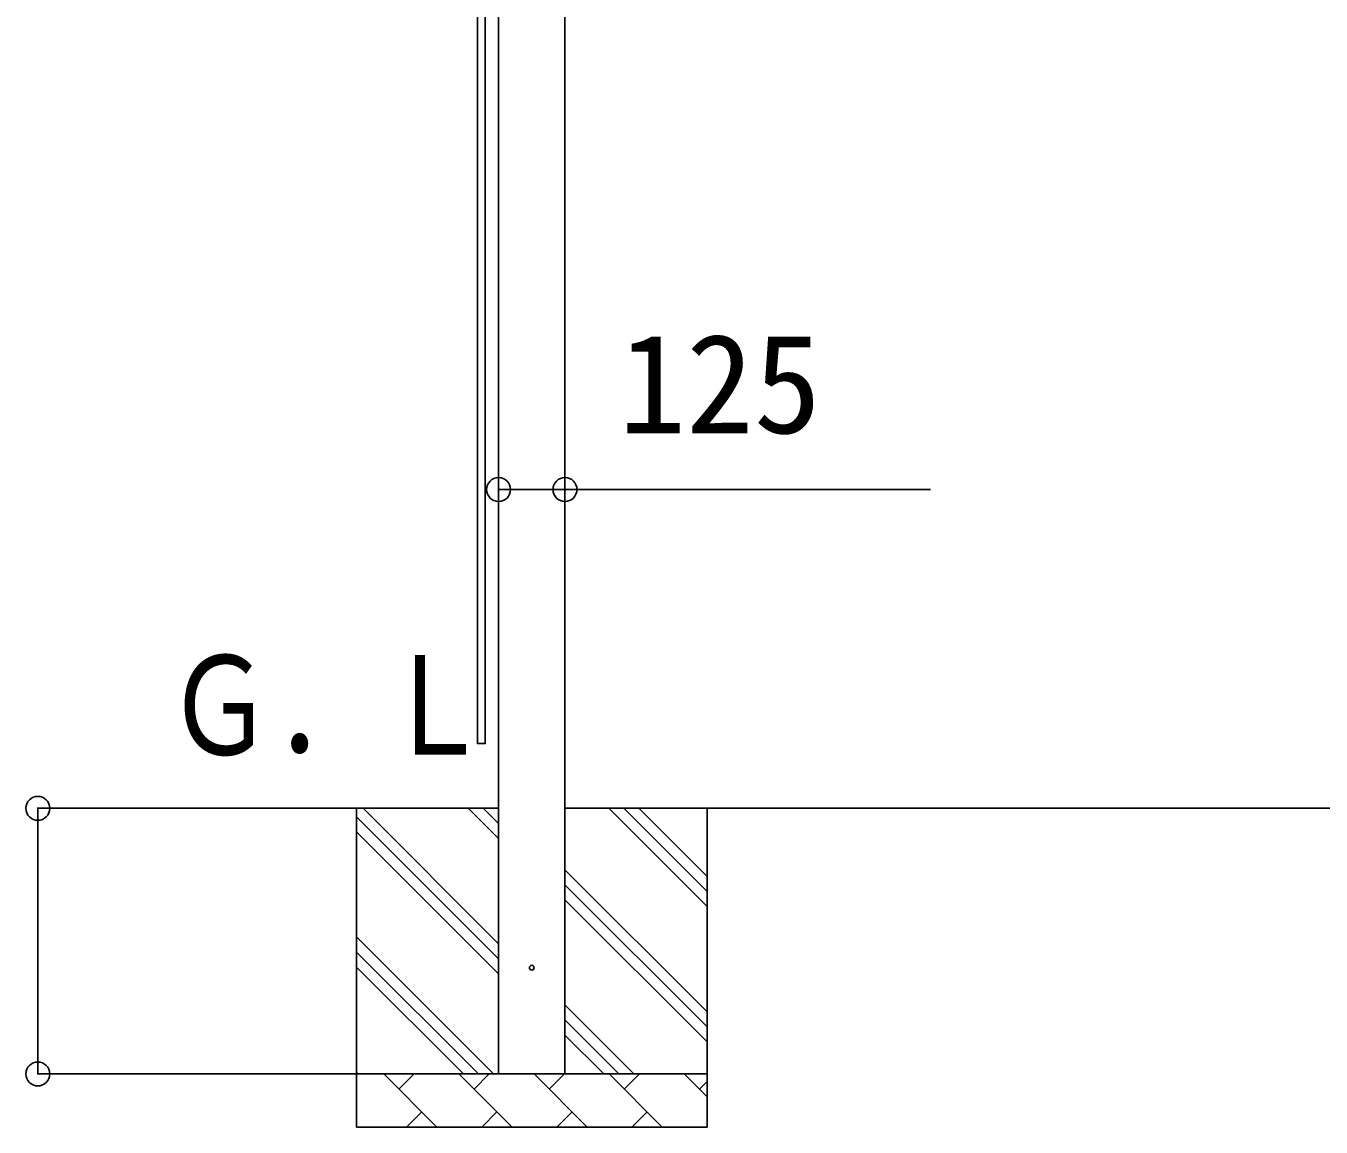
# Model space of a CAD drawing. Units: millimetres, scale not verified. Extents: x -13125 to 13125, y -19494 to 19412.
# Drawn here: x -7748 to -5309, y 9156 to 11229 of the extents above; entities that cross this region are included whole.
import ezdxf
from ezdxf.enums import TextEntityAlignment as Align

# ---------------------------------------------------------------- set-up
doc = ezdxf.new("R2010")
doc.units = ezdxf.units.MM
doc.header["$LTSCALE"] = 70
doc.layers.add('0-5_YKK_A1', color=4, linetype='Continuous')
doc.layers.add('0-6_YKK_D', color=6, linetype='Continuous')
doc.styles.add('ＭＳ ゴシック', font='')
doc.styles.get('ＭＳ ゴシック').set_extended_font_data('MS Gothic')

msp = doc.modelspace()

# ---------------------------------------------------------------- linework, layer by layer
at = {"layer": '0-5_YKK_A1'}
for p, q in [((-6857.5, 9756), (-7234.1, 9756)), ((-7125, 9756), (-7125, 9156)), ((-6857.5, 9500.9), (-7112.6, 9756)), ((-6857.5, 9698.89), (-6914.61, 9756)), ((-6857.5, 9727.18), (-6886.32, 9756)), ((-3384.5, 9756), (-6732.5, 9756)), ((-6465, 9570.95), (-6650.05, 9756)), ((-6465, 9599.23), (-6621.77, 9756)), ((-6465, 9627.52), (-6593.48, 9756)), ((-6465, 9756), (-6465, 9156)), ((-6857.5, 9472.62), (-7125, 9740.12)), ((-6857.5, 9444.33), (-7125, 9711.83)), ((-6465, 9372.96), (-6732.5, 9640.46)), ((-6465, 9344.68), (-6732.5, 9612.18)), ((-6465, 9316.39), (-6732.5, 9583.89)), ((-6867.16, 9256), (-7125, 9513.84)), ((-6895.44, 9256), (-7125, 9485.56)), ((-6923.73, 9256), (-7125, 9457.27)), ((-6602.6, 9256), (-6732.5, 9385.9)), ((-6630.88, 9256), (-6732.5, 9357.62)), ((-6659.17, 9256), (-6732.5, 9329.33)), ((-7121.72, 9256), (-7125, 9259.28)), ((-6465, 9256), (-7125, 9256)), ((-6973.58, 9156), (-7073.58, 9256)), ((-7045.03, 9227.45), (-7016.47, 9256)), ((-6832.16, 9156), (-6932.16, 9256)), ((-6903.6, 9227.45), (-6875.05, 9256)), ((-6690.74, 9156), (-6790.74, 9256)), ((-6762.18, 9227.45), (-6733.63, 9256)), ((-6549.31, 9156), (-6649.31, 9256)), ((-6620.76, 9227.45), (-6592.21, 9256)), ((-6465, 9213.11), (-6507.89, 9256)), ((-6479.34, 9227.45), (-6465, 9241.79)), ((-7002.13, 9184.55), (-7030.69, 9156)), ((-6860.71, 9184.55), (-6889.26, 9156)), ((-6719.29, 9184.55), (-6747.84, 9156)), ((-6577.87, 9184.55), (-6606.42, 9156)), ((-7125, 9156), (-6465, 9156))]:
    msp.add_line(p, q, dxfattribs=at)
for points in [[(-6897.5, 12253.09), (-6897.5, 9877.78), (-6882.5, 9877.78), (-6882.5, 12252.35)], [(-6882.5, 12253.09), (-6882.5, 9877.78), (-6897.5, 9877.78), (-6897.5, 12252.35)], [(-6857.5, 12256.77), (-6857.5, 9256), (-6732.5, 9256), (-6732.5, 12256.77)]]:
    msp.add_lwpolyline(points, dxfattribs=at)
msp.add_circle((-6795, 9456), 4.5, dxfattribs=at)
at = {"layer": '0-6_YKK_D'}
for p, q in [((-7126, 9756), (-7726, 9756)), ((-7725, 9256), (-7725, 9756)), ((-7126, 9256), (-7726, 9256))]:
    msp.add_line(p, q, dxfattribs=at)
msp.add_lwpolyline([(-6857.5, 10356), (-6732.5, 10356), (-6044.09, 10356)], dxfattribs=at)
for centre in [(-6857.5, 10356), (-6732.5, 10356), (-7725, 9756), (-7725, 9256)]:
    msp.add_circle(centre, 22.5, dxfattribs=at)

# ---------------------------------------------------------------- texts
at = {"layer": '0-5_YKK_A1', "style": 'ＭＳ ゴシック', "width": 0.8}
msp.add_text('Ｇ．Ｌ', height=187, dxfattribs=at).set_placement((-7484.89, 9801), align=Align.BOTTOM_LEFT)
at = {"layer": '0-6_YKK_D', "style": 'ＭＳ ゴシック'}
msp.add_text('125', height=187, dxfattribs=at).set_placement((-6631.62, 10406), align=Align.BOTTOM_LEFT)

doc.saveas('drawing.dxf')
